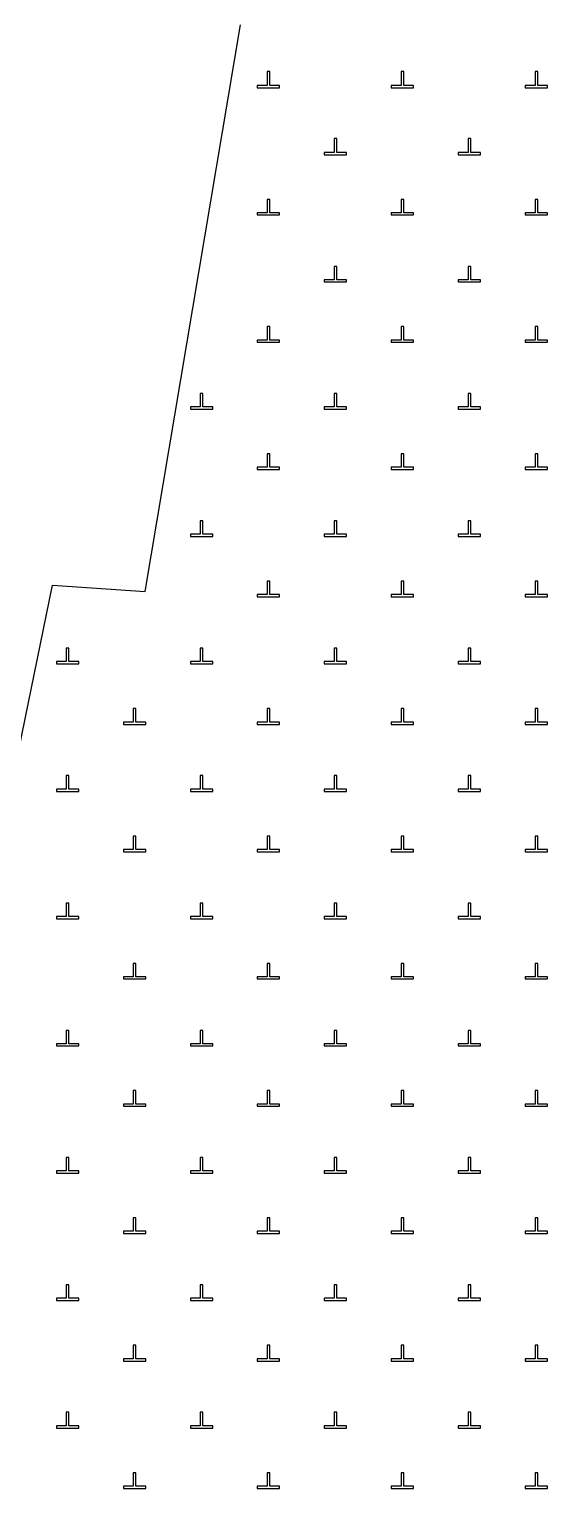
# Model space of a CAD drawing. Extents: x 550890 to 551618, y 1839259 to 1840146.
# Drawn here: x 551403.04 to 551414.64, y 1839870.06 to 1839903.06 of the extents above; entities that cross this region are included whole.
import ezdxf

# ---------------------------------------------------------------- set-up
doc = ezdxf.new("R2010")
doc.units = 0
doc.layers.add('Level 19', color=7, linetype='Continuous')
doc.layers.add('Level 31', color=7, linetype='Continuous')

msp = doc.modelspace()

# ---------------------------------------------------------------- linework, layer by layer
at = {"layer": 'Level 19'}
for p, q in [((551408.36, 1839901.8), (551408.14, 1839901.8)), ((551408.14, 1839901.8), (551408.14, 1839901.75)), ((551408.42, 1839902.11), (551408.36, 1839902.11)), ((551408.36, 1839902.11), (551408.36, 1839901.8)), ((551408.42, 1839901.8), (551408.42, 1839902.11)), ((551408.64, 1839901.8), (551408.42, 1839901.8)), ((551408.64, 1839901.75), (551408.64, 1839901.8)), ((551411.36, 1839901.8), (551411.14, 1839901.8)), ((551411.14, 1839901.8), (551411.14, 1839901.75)), ((551411.42, 1839902.11), (551411.36, 1839902.11)), ((551411.36, 1839902.11), (551411.36, 1839901.8)), ((551411.42, 1839901.8), (551411.42, 1839902.11)), ((551411.64, 1839901.8), (551411.42, 1839901.8)), ((551411.64, 1839901.75), (551411.64, 1839901.8)), ((551414.36, 1839901.8), (551414.14, 1839901.8)), ((551414.14, 1839901.8), (551414.14, 1839901.75)), ((551414.42, 1839902.11), (551414.36, 1839902.11)), ((551414.36, 1839902.11), (551414.36, 1839901.8)), ((551414.42, 1839901.8), (551414.42, 1839902.11)), ((551414.64, 1839901.8), (551414.42, 1839901.8)), ((551414.64, 1839901.75), (551414.64, 1839901.8)), ((551408.14, 1839901.75), (551408.64, 1839901.75)), ((551411.14, 1839901.75), (551411.64, 1839901.75)), ((551414.14, 1839901.75), (551414.64, 1839901.75)), ((551409.92, 1839900.61), (551409.86, 1839900.61)), ((551409.86, 1839900.61), (551409.86, 1839900.3)), ((551409.92, 1839900.3), (551409.92, 1839900.61)), ((551412.92, 1839900.61), (551412.86, 1839900.61)), ((551412.86, 1839900.61), (551412.86, 1839900.3)), ((551412.92, 1839900.3), (551412.92, 1839900.61)), ((551409.86, 1839900.3), (551409.64, 1839900.3)), ((551409.64, 1839900.3), (551409.64, 1839900.25)), ((551409.64, 1839900.25), (551410.14, 1839900.25)), ((551410.14, 1839900.3), (551409.92, 1839900.3)), ((551410.14, 1839900.25), (551410.14, 1839900.3)), ((551412.86, 1839900.3), (551412.64, 1839900.3)), ((551412.64, 1839900.3), (551412.64, 1839900.25)), ((551412.64, 1839900.25), (551413.14, 1839900.25)), ((551413.14, 1839900.3), (551412.92, 1839900.3)), ((551413.14, 1839900.25), (551413.14, 1839900.3)), ((551408.42, 1839899.25), (551408.36, 1839899.25)), ((551408.36, 1839899.25), (551408.36, 1839898.95)), ((551408.42, 1839898.95), (551408.42, 1839899.25)), ((551411.42, 1839899.25), (551411.36, 1839899.25)), ((551411.36, 1839899.25), (551411.36, 1839898.95)), ((551411.42, 1839898.95), (551411.42, 1839899.25)), ((551414.42, 1839899.25), (551414.36, 1839899.25)), ((551414.36, 1839899.25), (551414.36, 1839898.95)), ((551414.42, 1839898.95), (551414.42, 1839899.25)), ((551408.36, 1839898.95), (551408.14, 1839898.95)), ((551408.14, 1839898.95), (551408.14, 1839898.9)), ((551408.14, 1839898.9), (551408.64, 1839898.9)), ((551408.64, 1839898.95), (551408.42, 1839898.95)), ((551408.64, 1839898.9), (551408.64, 1839898.95)), ((551411.36, 1839898.95), (551411.14, 1839898.95)), ((551411.14, 1839898.95), (551411.14, 1839898.9)), ((551411.14, 1839898.9), (551411.64, 1839898.9)), ((551411.64, 1839898.95), (551411.42, 1839898.95)), ((551411.64, 1839898.9), (551411.64, 1839898.95)), ((551414.36, 1839898.95), (551414.14, 1839898.95)), ((551414.14, 1839898.95), (551414.14, 1839898.9)), ((551414.14, 1839898.9), (551414.64, 1839898.9)), ((551414.64, 1839898.95), (551414.42, 1839898.95)), ((551414.64, 1839898.9), (551414.64, 1839898.95)), ((551409.92, 1839897.75), (551409.86, 1839897.75)), ((551409.86, 1839897.75), (551409.86, 1839897.45)), ((551409.92, 1839897.45), (551409.92, 1839897.75)), ((551412.92, 1839897.75), (551412.86, 1839897.75)), ((551412.86, 1839897.75), (551412.86, 1839897.45)), ((551412.92, 1839897.45), (551412.92, 1839897.75)), ((551409.86, 1839897.45), (551409.64, 1839897.45)), ((551409.64, 1839897.45), (551409.64, 1839897.4)), ((551409.64, 1839897.4), (551410.14, 1839897.4)), ((551410.14, 1839897.45), (551409.92, 1839897.45)), ((551410.14, 1839897.4), (551410.14, 1839897.45)), ((551412.86, 1839897.45), (551412.64, 1839897.45)), ((551412.64, 1839897.45), (551412.64, 1839897.4)), ((551412.64, 1839897.4), (551413.14, 1839897.4)), ((551413.14, 1839897.45), (551412.92, 1839897.45)), ((551413.14, 1839897.4), (551413.14, 1839897.45)), ((551408.42, 1839896.4), (551408.36, 1839896.4)), ((551408.36, 1839896.4), (551408.36, 1839896.1)), ((551408.42, 1839896.1), (551408.42, 1839896.4)), ((551411.42, 1839896.4), (551411.36, 1839896.4)), ((551411.36, 1839896.4), (551411.36, 1839896.1)), ((551411.42, 1839896.1), (551411.42, 1839896.4)), ((551414.42, 1839896.4), (551414.36, 1839896.4)), ((551414.36, 1839896.4), (551414.36, 1839896.1)), ((551414.42, 1839896.1), (551414.42, 1839896.4)), ((551408.36, 1839896.1), (551408.14, 1839896.1)), ((551408.14, 1839896.1), (551408.14, 1839896.05)), ((551408.14, 1839896.05), (551408.64, 1839896.05)), ((551408.64, 1839896.1), (551408.42, 1839896.1)), ((551408.64, 1839896.05), (551408.64, 1839896.1)), ((551411.36, 1839896.1), (551411.14, 1839896.1)), ((551411.14, 1839896.1), (551411.14, 1839896.05)), ((551411.14, 1839896.05), (551411.64, 1839896.05)), ((551411.64, 1839896.1), (551411.42, 1839896.1)), ((551411.64, 1839896.05), (551411.64, 1839896.1)), ((551414.36, 1839896.1), (551414.14, 1839896.1)), ((551414.14, 1839896.1), (551414.14, 1839896.05)), ((551414.14, 1839896.05), (551414.64, 1839896.05)), ((551414.64, 1839896.1), (551414.42, 1839896.1)), ((551414.64, 1839896.05), (551414.64, 1839896.1)), ((551406.92, 1839894.9), (551406.86, 1839894.9)), ((551406.86, 1839894.9), (551406.86, 1839894.6)), ((551406.92, 1839894.6), (551406.92, 1839894.9)), ((551409.92, 1839894.9), (551409.86, 1839894.9)), ((551409.86, 1839894.9), (551409.86, 1839894.6)), ((551409.92, 1839894.6), (551409.92, 1839894.9)), ((551412.92, 1839894.9), (551412.86, 1839894.9)), ((551412.86, 1839894.9), (551412.86, 1839894.6)), ((551412.92, 1839894.6), (551412.92, 1839894.9)), ((551406.86, 1839894.6), (551406.64, 1839894.6)), ((551406.64, 1839894.6), (551406.64, 1839894.55)), ((551406.64, 1839894.55), (551407.14, 1839894.55)), ((551407.14, 1839894.6), (551406.92, 1839894.6)), ((551407.14, 1839894.55), (551407.14, 1839894.6)), ((551409.86, 1839894.6), (551409.64, 1839894.6)), ((551409.64, 1839894.6), (551409.64, 1839894.55)), ((551409.64, 1839894.55), (551410.14, 1839894.55)), ((551410.14, 1839894.6), (551409.92, 1839894.6)), ((551410.14, 1839894.55), (551410.14, 1839894.6)), ((551412.86, 1839894.6), (551412.64, 1839894.6)), ((551412.64, 1839894.6), (551412.64, 1839894.55)), ((551412.64, 1839894.55), (551413.14, 1839894.55)), ((551413.14, 1839894.6), (551412.92, 1839894.6)), ((551413.14, 1839894.55), (551413.14, 1839894.6)), ((551408.42, 1839893.55), (551408.36, 1839893.55)), ((551408.36, 1839893.55), (551408.36, 1839893.25)), ((551408.42, 1839893.25), (551408.42, 1839893.55)), ((551411.42, 1839893.55), (551411.36, 1839893.55)), ((551411.36, 1839893.55), (551411.36, 1839893.25)), ((551411.42, 1839893.25), (551411.42, 1839893.55)), ((551414.42, 1839893.55), (551414.36, 1839893.55)), ((551414.36, 1839893.55), (551414.36, 1839893.25)), ((551414.42, 1839893.25), (551414.42, 1839893.55)), ((551408.36, 1839893.25), (551408.14, 1839893.25)), ((551408.14, 1839893.25), (551408.14, 1839893.2)), ((551408.64, 1839893.25), (551408.42, 1839893.25)), ((551408.64, 1839893.2), (551408.64, 1839893.25)), ((551411.36, 1839893.25), (551411.14, 1839893.25)), ((551411.14, 1839893.25), (551411.14, 1839893.2)), ((551411.64, 1839893.25), (551411.42, 1839893.25)), ((551411.64, 1839893.2), (551411.64, 1839893.25)), ((551414.36, 1839893.25), (551414.14, 1839893.25)), ((551414.14, 1839893.25), (551414.14, 1839893.2)), ((551414.64, 1839893.25), (551414.42, 1839893.25)), ((551414.64, 1839893.2), (551414.64, 1839893.25)), ((551408.14, 1839893.2), (551408.64, 1839893.2)), ((551411.14, 1839893.2), (551411.64, 1839893.2)), ((551414.14, 1839893.2), (551414.64, 1839893.2)), ((551406.92, 1839892.05), (551406.86, 1839892.05)), ((551406.86, 1839892.05), (551406.86, 1839891.75)), ((551406.92, 1839891.75), (551406.92, 1839892.05)), ((551409.92, 1839892.05), (551409.86, 1839892.05)), ((551409.86, 1839892.05), (551409.86, 1839891.75)), ((551409.92, 1839891.75), (551409.92, 1839892.05)), ((551412.92, 1839892.05), (551412.86, 1839892.05)), ((551412.86, 1839892.05), (551412.86, 1839891.75)), ((551412.92, 1839891.75), (551412.92, 1839892.05)), ((551406.86, 1839891.75), (551406.64, 1839891.75)), ((551406.64, 1839891.75), (551406.64, 1839891.7)), ((551406.64, 1839891.7), (551407.14, 1839891.7)), ((551407.14, 1839891.75), (551406.92, 1839891.75)), ((551407.14, 1839891.7), (551407.14, 1839891.75)), ((551409.86, 1839891.75), (551409.64, 1839891.75)), ((551409.64, 1839891.75), (551409.64, 1839891.7)), ((551409.64, 1839891.7), (551410.14, 1839891.7)), ((551410.14, 1839891.75), (551409.92, 1839891.75)), ((551410.14, 1839891.7), (551410.14, 1839891.75)), ((551412.86, 1839891.75), (551412.64, 1839891.75)), ((551412.64, 1839891.75), (551412.64, 1839891.7)), ((551412.64, 1839891.7), (551413.14, 1839891.7)), ((551413.14, 1839891.75), (551412.92, 1839891.75)), ((551413.14, 1839891.7), (551413.14, 1839891.75)), ((551408.42, 1839890.7), (551408.36, 1839890.7)), ((551408.36, 1839890.7), (551408.36, 1839890.4)), ((551408.42, 1839890.4), (551408.42, 1839890.7)), ((551411.42, 1839890.7), (551411.36, 1839890.7)), ((551411.36, 1839890.7), (551411.36, 1839890.4)), ((551411.42, 1839890.4), (551411.42, 1839890.7)), ((551414.42, 1839890.7), (551414.36, 1839890.7)), ((551414.36, 1839890.7), (551414.36, 1839890.4)), ((551414.42, 1839890.4), (551414.42, 1839890.7)), ((551408.36, 1839890.4), (551408.14, 1839890.4)), ((551408.14, 1839890.4), (551408.14, 1839890.35)), ((551408.14, 1839890.35), (551408.64, 1839890.35)), ((551408.64, 1839890.4), (551408.42, 1839890.4)), ((551408.64, 1839890.35), (551408.64, 1839890.4)), ((551411.36, 1839890.4), (551411.14, 1839890.4)), ((551411.14, 1839890.4), (551411.14, 1839890.35)), ((551411.14, 1839890.35), (551411.64, 1839890.35)), ((551411.64, 1839890.4), (551411.42, 1839890.4)), ((551411.64, 1839890.35), (551411.64, 1839890.4)), ((551414.36, 1839890.4), (551414.14, 1839890.4)), ((551414.14, 1839890.4), (551414.14, 1839890.35)), ((551414.14, 1839890.35), (551414.64, 1839890.35)), ((551414.64, 1839890.4), (551414.42, 1839890.4)), ((551414.64, 1839890.35), (551414.64, 1839890.4)), ((551403.92, 1839889.2), (551403.86, 1839889.2)), ((551403.86, 1839889.2), (551403.86, 1839888.9)), ((551403.92, 1839888.9), (551403.92, 1839889.2)), ((551406.92, 1839889.2), (551406.86, 1839889.2)), ((551406.86, 1839889.2), (551406.86, 1839888.9)), ((551406.92, 1839888.9), (551406.92, 1839889.2)), ((551409.92, 1839889.2), (551409.86, 1839889.2)), ((551409.86, 1839889.2), (551409.86, 1839888.9)), ((551409.92, 1839888.9), (551409.92, 1839889.2)), ((551412.92, 1839889.2), (551412.86, 1839889.2)), ((551412.86, 1839889.2), (551412.86, 1839888.9)), ((551412.92, 1839888.9), (551412.92, 1839889.2)), ((551403.86, 1839888.9), (551403.64, 1839888.9)), ((551403.64, 1839888.9), (551403.64, 1839888.85)), ((551403.64, 1839888.85), (551404.14, 1839888.85)), ((551404.14, 1839888.9), (551403.92, 1839888.9)), ((551404.14, 1839888.85), (551404.14, 1839888.9)), ((551406.86, 1839888.9), (551406.64, 1839888.9)), ((551406.64, 1839888.9), (551406.64, 1839888.85)), ((551406.64, 1839888.85), (551407.14, 1839888.85)), ((551407.14, 1839888.9), (551406.92, 1839888.9)), ((551407.14, 1839888.85), (551407.14, 1839888.9)), ((551409.86, 1839888.9), (551409.64, 1839888.9)), ((551409.64, 1839888.9), (551409.64, 1839888.85)), ((551409.64, 1839888.85), (551410.14, 1839888.85)), ((551410.14, 1839888.9), (551409.92, 1839888.9)), ((551410.14, 1839888.85), (551410.14, 1839888.9)), ((551412.86, 1839888.9), (551412.64, 1839888.9)), ((551412.64, 1839888.9), (551412.64, 1839888.85)), ((551412.64, 1839888.85), (551413.14, 1839888.85)), ((551413.14, 1839888.9), (551412.92, 1839888.9)), ((551413.14, 1839888.85), (551413.14, 1839888.9)), ((551405.42, 1839887.85), (551405.36, 1839887.85)), ((551405.36, 1839887.85), (551405.36, 1839887.54)), ((551405.42, 1839887.54), (551405.42, 1839887.85)), ((551408.42, 1839887.85), (551408.36, 1839887.85)), ((551408.36, 1839887.85), (551408.36, 1839887.54)), ((551408.42, 1839887.54), (551408.42, 1839887.85)), ((551411.42, 1839887.85), (551411.36, 1839887.85)), ((551411.36, 1839887.85), (551411.36, 1839887.54)), ((551411.42, 1839887.54), (551411.42, 1839887.85)), ((551414.42, 1839887.85), (551414.36, 1839887.85)), ((551414.36, 1839887.85), (551414.36, 1839887.54)), ((551414.42, 1839887.54), (551414.42, 1839887.85)), ((551405.36, 1839887.54), (551405.14, 1839887.54)), ((551405.14, 1839887.54), (551405.14, 1839887.49)), ((551405.14, 1839887.49), (551405.64, 1839887.49)), ((551405.64, 1839887.54), (551405.42, 1839887.54)), ((551405.64, 1839887.49), (551405.64, 1839887.54)), ((551408.36, 1839887.54), (551408.14, 1839887.54)), ((551408.14, 1839887.54), (551408.14, 1839887.49)), ((551408.14, 1839887.49), (551408.64, 1839887.49)), ((551408.64, 1839887.54), (551408.42, 1839887.54)), ((551408.64, 1839887.49), (551408.64, 1839887.54)), ((551411.36, 1839887.54), (551411.14, 1839887.54)), ((551411.14, 1839887.54), (551411.14, 1839887.49)), ((551411.14, 1839887.49), (551411.64, 1839887.49)), ((551411.64, 1839887.54), (551411.42, 1839887.54)), ((551411.64, 1839887.49), (551411.64, 1839887.54)), ((551414.36, 1839887.54), (551414.14, 1839887.54)), ((551414.14, 1839887.54), (551414.14, 1839887.49)), ((551414.14, 1839887.49), (551414.64, 1839887.49)), ((551414.64, 1839887.54), (551414.42, 1839887.54)), ((551414.64, 1839887.49), (551414.64, 1839887.54)), ((551403.92, 1839886.35), (551403.86, 1839886.35)), ((551403.86, 1839886.35), (551403.86, 1839886.04)), ((551403.92, 1839886.04), (551403.92, 1839886.35)), ((551406.92, 1839886.35), (551406.86, 1839886.35)), ((551406.86, 1839886.35), (551406.86, 1839886.04)), ((551406.92, 1839886.04), (551406.92, 1839886.35)), ((551409.92, 1839886.35), (551409.86, 1839886.35)), ((551409.86, 1839886.35), (551409.86, 1839886.04)), ((551409.92, 1839886.04), (551409.92, 1839886.35)), ((551412.92, 1839886.35), (551412.86, 1839886.35)), ((551412.86, 1839886.35), (551412.86, 1839886.04)), ((551412.92, 1839886.04), (551412.92, 1839886.35)), ((551403.86, 1839886.04), (551403.64, 1839886.04)), ((551403.64, 1839886.04), (551403.64, 1839885.99)), ((551403.64, 1839885.99), (551404.14, 1839885.99)), ((551404.14, 1839886.04), (551403.92, 1839886.04)), ((551404.14, 1839885.99), (551404.14, 1839886.04)), ((551406.86, 1839886.04), (551406.64, 1839886.04)), ((551406.64, 1839886.04), (551406.64, 1839885.99)), ((551406.64, 1839885.99), (551407.14, 1839885.99)), ((551407.14, 1839886.04), (551406.92, 1839886.04)), ((551407.14, 1839885.99), (551407.14, 1839886.04)), ((551409.86, 1839886.04), (551409.64, 1839886.04)), ((551409.64, 1839886.04), (551409.64, 1839885.99)), ((551409.64, 1839885.99), (551410.14, 1839885.99)), ((551410.14, 1839886.04), (551409.92, 1839886.04)), ((551410.14, 1839885.99), (551410.14, 1839886.04)), ((551412.86, 1839886.04), (551412.64, 1839886.04)), ((551412.64, 1839886.04), (551412.64, 1839885.99)), ((551412.64, 1839885.99), (551413.14, 1839885.99)), ((551413.14, 1839886.04), (551412.92, 1839886.04)), ((551413.14, 1839885.99), (551413.14, 1839886.04)), ((551405.42, 1839884.99), (551405.36, 1839884.99)), ((551405.36, 1839884.99), (551405.36, 1839884.69)), ((551405.42, 1839884.69), (551405.42, 1839884.99)), ((551408.42, 1839884.99), (551408.36, 1839884.99)), ((551408.36, 1839884.99), (551408.36, 1839884.69)), ((551408.42, 1839884.69), (551408.42, 1839884.99)), ((551411.42, 1839884.99), (551411.36, 1839884.99)), ((551411.36, 1839884.99), (551411.36, 1839884.69)), ((551411.42, 1839884.69), (551411.42, 1839884.99)), ((551414.42, 1839884.99), (551414.36, 1839884.99)), ((551414.36, 1839884.99), (551414.36, 1839884.69)), ((551414.42, 1839884.69), (551414.42, 1839884.99)), ((551405.36, 1839884.69), (551405.14, 1839884.69)), ((551405.14, 1839884.69), (551405.14, 1839884.64)), ((551405.14, 1839884.64), (551405.64, 1839884.64)), ((551405.64, 1839884.69), (551405.42, 1839884.69)), ((551405.64, 1839884.64), (551405.64, 1839884.69)), ((551408.36, 1839884.69), (551408.14, 1839884.69)), ((551408.14, 1839884.69), (551408.14, 1839884.64)), ((551408.14, 1839884.64), (551408.64, 1839884.64)), ((551408.64, 1839884.69), (551408.42, 1839884.69)), ((551408.64, 1839884.64), (551408.64, 1839884.69)), ((551411.36, 1839884.69), (551411.14, 1839884.69)), ((551411.14, 1839884.69), (551411.14, 1839884.64)), ((551411.14, 1839884.64), (551411.64, 1839884.64)), ((551411.64, 1839884.69), (551411.42, 1839884.69)), ((551411.64, 1839884.64), (551411.64, 1839884.69)), ((551414.36, 1839884.69), (551414.14, 1839884.69)), ((551414.14, 1839884.69), (551414.14, 1839884.64)), ((551414.14, 1839884.64), (551414.64, 1839884.64)), ((551414.64, 1839884.69), (551414.42, 1839884.69)), ((551414.64, 1839884.64), (551414.64, 1839884.69)), ((551403.92, 1839883.49), (551403.86, 1839883.49)), ((551403.86, 1839883.49), (551403.86, 1839883.19)), ((551403.92, 1839883.19), (551403.92, 1839883.49)), ((551406.92, 1839883.49), (551406.86, 1839883.49)), ((551406.86, 1839883.49), (551406.86, 1839883.19)), ((551406.92, 1839883.19), (551406.92, 1839883.49)), ((551409.92, 1839883.49), (551409.86, 1839883.49)), ((551409.86, 1839883.49), (551409.86, 1839883.19)), ((551409.92, 1839883.19), (551409.92, 1839883.49)), ((551412.92, 1839883.49), (551412.86, 1839883.49)), ((551412.86, 1839883.49), (551412.86, 1839883.19)), ((551412.92, 1839883.19), (551412.92, 1839883.49)), ((551403.86, 1839883.19), (551403.64, 1839883.19)), ((551403.64, 1839883.19), (551403.64, 1839883.14)), ((551403.64, 1839883.14), (551404.14, 1839883.14)), ((551404.14, 1839883.19), (551403.92, 1839883.19)), ((551404.14, 1839883.14), (551404.14, 1839883.19)), ((551406.86, 1839883.19), (551406.64, 1839883.19)), ((551406.64, 1839883.19), (551406.64, 1839883.14)), ((551406.64, 1839883.14), (551407.14, 1839883.14)), ((551407.14, 1839883.19), (551406.92, 1839883.19)), ((551407.14, 1839883.14), (551407.14, 1839883.19)), ((551409.86, 1839883.19), (551409.64, 1839883.19)), ((551409.64, 1839883.19), (551409.64, 1839883.14)), ((551409.64, 1839883.14), (551410.14, 1839883.14)), ((551410.14, 1839883.19), (551409.92, 1839883.19)), ((551410.14, 1839883.14), (551410.14, 1839883.19)), ((551412.86, 1839883.19), (551412.64, 1839883.19)), ((551412.64, 1839883.19), (551412.64, 1839883.14)), ((551412.64, 1839883.14), (551413.14, 1839883.14)), ((551413.14, 1839883.19), (551412.92, 1839883.19)), ((551413.14, 1839883.14), (551413.14, 1839883.19)), ((551405.42, 1839882.14), (551405.36, 1839882.14)), ((551405.36, 1839882.14), (551405.36, 1839881.84)), ((551405.42, 1839881.84), (551405.42, 1839882.14)), ((551408.42, 1839882.14), (551408.36, 1839882.14)), ((551408.36, 1839882.14), (551408.36, 1839881.84)), ((551408.42, 1839881.84), (551408.42, 1839882.14)), ((551411.42, 1839882.14), (551411.36, 1839882.14)), ((551411.36, 1839882.14), (551411.36, 1839881.84)), ((551411.42, 1839881.84), (551411.42, 1839882.14)), ((551414.42, 1839882.14), (551414.36, 1839882.14)), ((551414.36, 1839882.14), (551414.36, 1839881.84)), ((551414.42, 1839881.84), (551414.42, 1839882.14)), ((551405.36, 1839881.84), (551405.14, 1839881.84)), ((551405.14, 1839881.84), (551405.14, 1839881.79)), ((551405.14, 1839881.79), (551405.64, 1839881.79)), ((551405.64, 1839881.84), (551405.42, 1839881.84)), ((551405.64, 1839881.79), (551405.64, 1839881.84)), ((551408.36, 1839881.84), (551408.14, 1839881.84)), ((551408.14, 1839881.84), (551408.14, 1839881.79)), ((551408.14, 1839881.79), (551408.64, 1839881.79)), ((551408.64, 1839881.84), (551408.42, 1839881.84)), ((551408.64, 1839881.79), (551408.64, 1839881.84)), ((551411.36, 1839881.84), (551411.14, 1839881.84)), ((551411.14, 1839881.84), (551411.14, 1839881.79)), ((551411.14, 1839881.79), (551411.64, 1839881.79)), ((551411.64, 1839881.84), (551411.42, 1839881.84)), ((551411.64, 1839881.79), (551411.64, 1839881.84)), ((551414.36, 1839881.84), (551414.14, 1839881.84)), ((551414.14, 1839881.84), (551414.14, 1839881.79)), ((551414.14, 1839881.79), (551414.64, 1839881.79)), ((551414.64, 1839881.84), (551414.42, 1839881.84)), ((551414.64, 1839881.79), (551414.64, 1839881.84)), ((551403.92, 1839880.64), (551403.86, 1839880.64)), ((551403.86, 1839880.64), (551403.86, 1839880.34)), ((551403.92, 1839880.34), (551403.92, 1839880.64)), ((551406.92, 1839880.64), (551406.86, 1839880.64)), ((551406.86, 1839880.64), (551406.86, 1839880.34)), ((551406.92, 1839880.34), (551406.92, 1839880.64)), ((551409.92, 1839880.64), (551409.86, 1839880.64)), ((551409.86, 1839880.64), (551409.86, 1839880.34)), ((551409.92, 1839880.34), (551409.92, 1839880.64)), ((551412.92, 1839880.64), (551412.86, 1839880.64)), ((551412.86, 1839880.64), (551412.86, 1839880.34)), ((551412.92, 1839880.34), (551412.92, 1839880.64)), ((551403.86, 1839880.34), (551403.64, 1839880.34)), ((551403.64, 1839880.34), (551403.64, 1839880.29)), ((551403.64, 1839880.29), (551404.14, 1839880.29)), ((551404.14, 1839880.34), (551403.92, 1839880.34)), ((551404.14, 1839880.29), (551404.14, 1839880.34)), ((551406.86, 1839880.34), (551406.64, 1839880.34)), ((551406.64, 1839880.34), (551406.64, 1839880.29)), ((551406.64, 1839880.29), (551407.14, 1839880.29)), ((551407.14, 1839880.34), (551406.92, 1839880.34)), ((551407.14, 1839880.29), (551407.14, 1839880.34)), ((551409.86, 1839880.34), (551409.64, 1839880.34)), ((551409.64, 1839880.34), (551409.64, 1839880.29)), ((551409.64, 1839880.29), (551410.14, 1839880.29)), ((551410.14, 1839880.34), (551409.92, 1839880.34)), ((551410.14, 1839880.29), (551410.14, 1839880.34)), ((551412.86, 1839880.34), (551412.64, 1839880.34)), ((551412.64, 1839880.34), (551412.64, 1839880.29)), ((551412.64, 1839880.29), (551413.14, 1839880.29)), ((551413.14, 1839880.34), (551412.92, 1839880.34)), ((551413.14, 1839880.29), (551413.14, 1839880.34)), ((551405.42, 1839879.29), (551405.36, 1839879.29)), ((551405.36, 1839879.29), (551405.36, 1839878.99)), ((551405.42, 1839878.99), (551405.42, 1839879.29)), ((551408.42, 1839879.29), (551408.36, 1839879.29)), ((551408.36, 1839879.29), (551408.36, 1839878.99)), ((551408.42, 1839878.99), (551408.42, 1839879.29)), ((551411.42, 1839879.29), (551411.36, 1839879.29)), ((551411.36, 1839879.29), (551411.36, 1839878.99)), ((551411.42, 1839878.99), (551411.42, 1839879.29)), ((551414.42, 1839879.29), (551414.36, 1839879.29)), ((551414.36, 1839879.29), (551414.36, 1839878.99)), ((551414.42, 1839878.99), (551414.42, 1839879.29)), ((551405.36, 1839878.99), (551405.14, 1839878.99)), ((551405.14, 1839878.99), (551405.14, 1839878.94)), ((551405.14, 1839878.94), (551405.64, 1839878.94)), ((551405.64, 1839878.99), (551405.42, 1839878.99)), ((551405.64, 1839878.94), (551405.64, 1839878.99)), ((551408.36, 1839878.99), (551408.14, 1839878.99)), ((551408.14, 1839878.99), (551408.14, 1839878.94)), ((551408.14, 1839878.94), (551408.64, 1839878.94)), ((551408.64, 1839878.99), (551408.42, 1839878.99)), ((551408.64, 1839878.94), (551408.64, 1839878.99)), ((551411.36, 1839878.99), (551411.14, 1839878.99)), ((551411.14, 1839878.99), (551411.14, 1839878.94)), ((551411.14, 1839878.94), (551411.64, 1839878.94)), ((551411.64, 1839878.99), (551411.42, 1839878.99)), ((551411.64, 1839878.94), (551411.64, 1839878.99)), ((551414.36, 1839878.99), (551414.14, 1839878.99)), ((551414.14, 1839878.99), (551414.14, 1839878.94)), ((551414.14, 1839878.94), (551414.64, 1839878.94)), ((551414.64, 1839878.99), (551414.42, 1839878.99)), ((551414.64, 1839878.94), (551414.64, 1839878.99)), ((551403.92, 1839877.79), (551403.86, 1839877.79)), ((551403.86, 1839877.79), (551403.86, 1839877.49)), ((551403.92, 1839877.49), (551403.92, 1839877.79)), ((551406.92, 1839877.79), (551406.86, 1839877.79)), ((551406.86, 1839877.79), (551406.86, 1839877.49)), ((551406.92, 1839877.49), (551406.92, 1839877.79)), ((551409.92, 1839877.79), (551409.86, 1839877.79)), ((551409.86, 1839877.79), (551409.86, 1839877.49)), ((551409.92, 1839877.49), (551409.92, 1839877.79)), ((551412.92, 1839877.79), (551412.86, 1839877.79)), ((551412.86, 1839877.79), (551412.86, 1839877.49)), ((551412.92, 1839877.49), (551412.92, 1839877.79)), ((551403.86, 1839877.49), (551403.64, 1839877.49)), ((551403.64, 1839877.49), (551403.64, 1839877.44)), ((551403.64, 1839877.44), (551404.14, 1839877.44)), ((551404.14, 1839877.49), (551403.92, 1839877.49)), ((551404.14, 1839877.44), (551404.14, 1839877.49)), ((551406.86, 1839877.49), (551406.64, 1839877.49)), ((551406.64, 1839877.49), (551406.64, 1839877.44)), ((551406.64, 1839877.44), (551407.14, 1839877.44)), ((551407.14, 1839877.49), (551406.92, 1839877.49)), ((551407.14, 1839877.44), (551407.14, 1839877.49)), ((551409.86, 1839877.49), (551409.64, 1839877.49)), ((551409.64, 1839877.49), (551409.64, 1839877.44)), ((551409.64, 1839877.44), (551410.14, 1839877.44)), ((551410.14, 1839877.49), (551409.92, 1839877.49)), ((551410.14, 1839877.44), (551410.14, 1839877.49)), ((551412.86, 1839877.49), (551412.64, 1839877.49)), ((551412.64, 1839877.49), (551412.64, 1839877.44)), ((551412.64, 1839877.44), (551413.14, 1839877.44)), ((551413.14, 1839877.49), (551412.92, 1839877.49)), ((551413.14, 1839877.44), (551413.14, 1839877.49)), ((551405.42, 1839876.44), (551405.36, 1839876.44)), ((551405.36, 1839876.44), (551405.36, 1839876.14)), ((551405.42, 1839876.14), (551405.42, 1839876.44)), ((551408.42, 1839876.44), (551408.36, 1839876.44)), ((551408.36, 1839876.44), (551408.36, 1839876.14)), ((551408.42, 1839876.14), (551408.42, 1839876.44)), ((551411.42, 1839876.44), (551411.36, 1839876.44)), ((551411.36, 1839876.44), (551411.36, 1839876.14)), ((551411.42, 1839876.14), (551411.42, 1839876.44)), ((551414.42, 1839876.44), (551414.36, 1839876.44)), ((551414.36, 1839876.44), (551414.36, 1839876.14)), ((551414.42, 1839876.14), (551414.42, 1839876.44)), ((551405.36, 1839876.14), (551405.14, 1839876.14)), ((551405.14, 1839876.14), (551405.14, 1839876.09)), ((551405.14, 1839876.09), (551405.64, 1839876.09)), ((551405.64, 1839876.14), (551405.42, 1839876.14)), ((551405.64, 1839876.09), (551405.64, 1839876.14)), ((551408.36, 1839876.14), (551408.14, 1839876.14)), ((551408.14, 1839876.14), (551408.14, 1839876.09)), ((551408.14, 1839876.09), (551408.64, 1839876.09)), ((551408.64, 1839876.14), (551408.42, 1839876.14)), ((551408.64, 1839876.09), (551408.64, 1839876.14)), ((551411.36, 1839876.14), (551411.14, 1839876.14)), ((551411.14, 1839876.14), (551411.14, 1839876.09)), ((551411.14, 1839876.09), (551411.64, 1839876.09)), ((551411.64, 1839876.14), (551411.42, 1839876.14)), ((551411.64, 1839876.09), (551411.64, 1839876.14)), ((551414.36, 1839876.14), (551414.14, 1839876.14)), ((551414.14, 1839876.14), (551414.14, 1839876.09)), ((551414.14, 1839876.09), (551414.64, 1839876.09)), ((551414.64, 1839876.14), (551414.42, 1839876.14)), ((551414.64, 1839876.09), (551414.64, 1839876.14)), ((551403.92, 1839874.94), (551403.86, 1839874.94)), ((551403.86, 1839874.94), (551403.86, 1839874.64)), ((551403.92, 1839874.64), (551403.92, 1839874.94)), ((551406.92, 1839874.94), (551406.86, 1839874.94)), ((551406.86, 1839874.94), (551406.86, 1839874.64)), ((551406.92, 1839874.64), (551406.92, 1839874.94)), ((551409.92, 1839874.94), (551409.86, 1839874.94)), ((551409.86, 1839874.94), (551409.86, 1839874.64)), ((551409.92, 1839874.64), (551409.92, 1839874.94)), ((551412.92, 1839874.94), (551412.86, 1839874.94)), ((551412.86, 1839874.94), (551412.86, 1839874.64)), ((551412.92, 1839874.64), (551412.92, 1839874.94)), ((551403.86, 1839874.64), (551403.64, 1839874.64)), ((551403.64, 1839874.64), (551403.64, 1839874.59)), ((551403.64, 1839874.59), (551404.14, 1839874.59)), ((551404.14, 1839874.64), (551403.92, 1839874.64)), ((551404.14, 1839874.59), (551404.14, 1839874.64)), ((551406.86, 1839874.64), (551406.64, 1839874.64)), ((551406.64, 1839874.64), (551406.64, 1839874.59)), ((551406.64, 1839874.59), (551407.14, 1839874.59)), ((551407.14, 1839874.64), (551406.92, 1839874.64)), ((551407.14, 1839874.59), (551407.14, 1839874.64)), ((551409.86, 1839874.64), (551409.64, 1839874.64)), ((551409.64, 1839874.64), (551409.64, 1839874.59)), ((551409.64, 1839874.59), (551410.14, 1839874.59)), ((551410.14, 1839874.64), (551409.92, 1839874.64)), ((551410.14, 1839874.59), (551410.14, 1839874.64)), ((551412.86, 1839874.64), (551412.64, 1839874.64)), ((551412.64, 1839874.64), (551412.64, 1839874.59)), ((551412.64, 1839874.59), (551413.14, 1839874.59)), ((551413.14, 1839874.64), (551412.92, 1839874.64)), ((551413.14, 1839874.59), (551413.14, 1839874.64)), ((551405.42, 1839873.59), (551405.36, 1839873.59)), ((551405.36, 1839873.59), (551405.36, 1839873.28)), ((551405.42, 1839873.28), (551405.42, 1839873.59)), ((551408.42, 1839873.59), (551408.36, 1839873.59)), ((551408.36, 1839873.59), (551408.36, 1839873.28)), ((551408.42, 1839873.28), (551408.42, 1839873.59)), ((551411.42, 1839873.59), (551411.36, 1839873.59)), ((551411.36, 1839873.59), (551411.36, 1839873.28)), ((551411.42, 1839873.28), (551411.42, 1839873.59)), ((551414.42, 1839873.59), (551414.36, 1839873.59)), ((551414.36, 1839873.59), (551414.36, 1839873.28)), ((551414.42, 1839873.28), (551414.42, 1839873.59)), ((551405.36, 1839873.28), (551405.14, 1839873.28)), ((551405.14, 1839873.28), (551405.14, 1839873.23)), ((551405.14, 1839873.23), (551405.64, 1839873.23)), ((551405.64, 1839873.28), (551405.42, 1839873.28)), ((551405.64, 1839873.23), (551405.64, 1839873.28)), ((551408.36, 1839873.28), (551408.14, 1839873.28)), ((551408.14, 1839873.28), (551408.14, 1839873.23)), ((551408.14, 1839873.23), (551408.64, 1839873.23)), ((551408.64, 1839873.28), (551408.42, 1839873.28)), ((551408.64, 1839873.23), (551408.64, 1839873.28)), ((551411.36, 1839873.28), (551411.14, 1839873.28)), ((551411.14, 1839873.28), (551411.14, 1839873.23)), ((551411.14, 1839873.23), (551411.64, 1839873.23)), ((551411.64, 1839873.28), (551411.42, 1839873.28)), ((551411.64, 1839873.23), (551411.64, 1839873.28)), ((551414.36, 1839873.28), (551414.14, 1839873.28)), ((551414.14, 1839873.28), (551414.14, 1839873.23)), ((551414.14, 1839873.23), (551414.64, 1839873.23)), ((551414.64, 1839873.28), (551414.42, 1839873.28)), ((551414.64, 1839873.23), (551414.64, 1839873.28)), ((551403.86, 1839871.78), (551403.64, 1839871.78)), ((551403.64, 1839871.78), (551403.64, 1839871.73)), ((551403.92, 1839872.09), (551403.86, 1839872.09)), ((551403.86, 1839872.09), (551403.86, 1839871.78)), ((551403.92, 1839871.78), (551403.92, 1839872.09)), ((551404.14, 1839871.78), (551403.92, 1839871.78)), ((551404.14, 1839871.73), (551404.14, 1839871.78)), ((551406.86, 1839871.78), (551406.64, 1839871.78)), ((551406.64, 1839871.78), (551406.64, 1839871.73)), ((551406.92, 1839872.09), (551406.86, 1839872.09)), ((551406.86, 1839872.09), (551406.86, 1839871.78)), ((551406.92, 1839871.78), (551406.92, 1839872.09)), ((551407.14, 1839871.78), (551406.92, 1839871.78)), ((551407.14, 1839871.73), (551407.14, 1839871.78)), ((551409.86, 1839871.78), (551409.64, 1839871.78)), ((551409.64, 1839871.78), (551409.64, 1839871.73)), ((551409.92, 1839872.09), (551409.86, 1839872.09)), ((551409.86, 1839872.09), (551409.86, 1839871.78)), ((551409.92, 1839871.78), (551409.92, 1839872.09)), ((551410.14, 1839871.78), (551409.92, 1839871.78)), ((551410.14, 1839871.73), (551410.14, 1839871.78)), ((551412.86, 1839871.78), (551412.64, 1839871.78)), ((551412.64, 1839871.78), (551412.64, 1839871.73)), ((551412.92, 1839872.09), (551412.86, 1839872.09)), ((551412.86, 1839872.09), (551412.86, 1839871.78)), ((551412.92, 1839871.78), (551412.92, 1839872.09)), ((551413.14, 1839871.78), (551412.92, 1839871.78)), ((551413.14, 1839871.73), (551413.14, 1839871.78)), ((551403.64, 1839871.73), (551404.14, 1839871.73)), ((551406.64, 1839871.73), (551407.14, 1839871.73)), ((551409.64, 1839871.73), (551410.14, 1839871.73)), ((551412.64, 1839871.73), (551413.14, 1839871.73)), ((551405.42, 1839870.73), (551405.36, 1839870.73)), ((551405.36, 1839870.73), (551405.36, 1839870.43)), ((551405.42, 1839870.43), (551405.42, 1839870.73)), ((551408.42, 1839870.73), (551408.36, 1839870.73)), ((551408.36, 1839870.73), (551408.36, 1839870.43)), ((551408.42, 1839870.43), (551408.42, 1839870.73)), ((551411.42, 1839870.73), (551411.36, 1839870.73)), ((551411.36, 1839870.73), (551411.36, 1839870.43)), ((551411.42, 1839870.43), (551411.42, 1839870.73)), ((551414.42, 1839870.73), (551414.36, 1839870.73)), ((551414.36, 1839870.73), (551414.36, 1839870.43)), ((551414.42, 1839870.43), (551414.42, 1839870.73)), ((551405.36, 1839870.43), (551405.14, 1839870.43)), ((551405.14, 1839870.43), (551405.14, 1839870.38)), ((551405.14, 1839870.38), (551405.64, 1839870.38)), ((551405.64, 1839870.43), (551405.42, 1839870.43)), ((551405.64, 1839870.38), (551405.64, 1839870.43)), ((551408.36, 1839870.43), (551408.14, 1839870.43)), ((551408.14, 1839870.43), (551408.14, 1839870.38)), ((551408.14, 1839870.38), (551408.64, 1839870.38)), ((551408.64, 1839870.43), (551408.42, 1839870.43)), ((551408.64, 1839870.38), (551408.64, 1839870.43)), ((551411.36, 1839870.43), (551411.14, 1839870.43)), ((551411.14, 1839870.43), (551411.14, 1839870.38)), ((551411.14, 1839870.38), (551411.64, 1839870.38)), ((551411.64, 1839870.43), (551411.42, 1839870.43)), ((551411.64, 1839870.38), (551411.64, 1839870.43)), ((551414.36, 1839870.43), (551414.14, 1839870.43)), ((551414.14, 1839870.43), (551414.14, 1839870.38)), ((551414.14, 1839870.38), (551414.64, 1839870.38)), ((551414.64, 1839870.43), (551414.42, 1839870.43)), ((551414.64, 1839870.38), (551414.64, 1839870.43))]:
    msp.add_line(p, q, dxfattribs=at)
at = {"layer": 'Level 31'}
msp.add_lwpolyline([(551398.79, 1839869.03), (551399.94, 1839872.98), (551403.55, 1839890.61), (551405.63, 1839890.47), (551407.76, 1839903.16)], dxfattribs=at)

doc.saveas('drawing.dxf')
